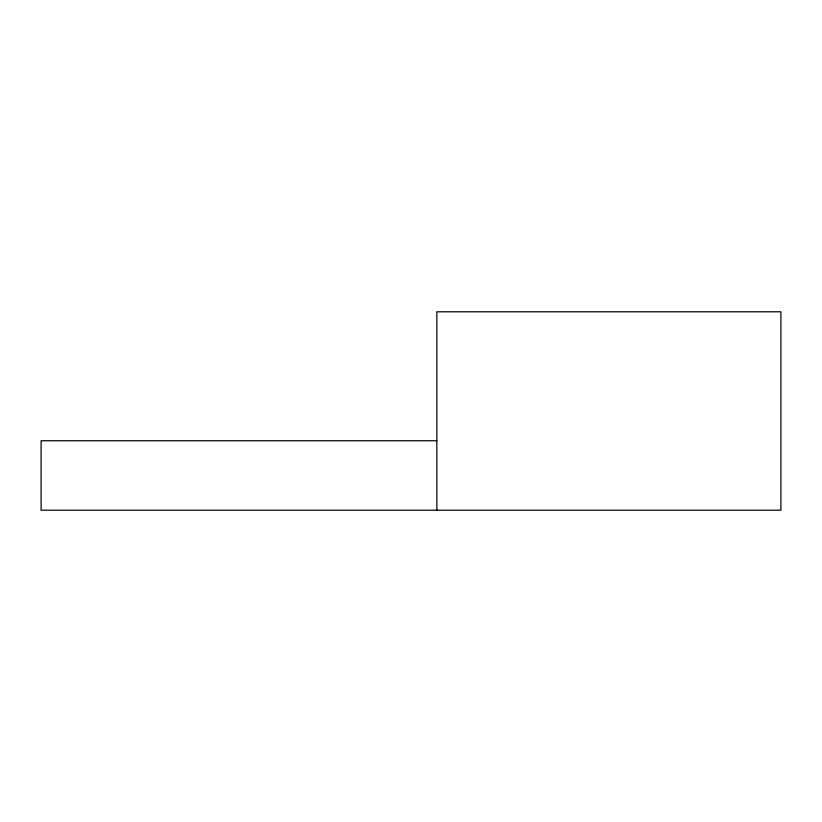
<?xml version="1.0" encoding="UTF-8"?>
<svg xmlns="http://www.w3.org/2000/svg" width="822" height="822" viewBox="0 0 822 822"><rect width="100%" height="100%" fill="white"/><g stroke="black" fill="none" stroke-linecap="round" stroke-linejoin="round"><path stroke-width="1.23" d="M436.842 440.756L41.1 440.756L41.1 510.205L780.9 510.205L780.9 311.795L436.842 311.795L436.842 510.205"/></g></svg>
